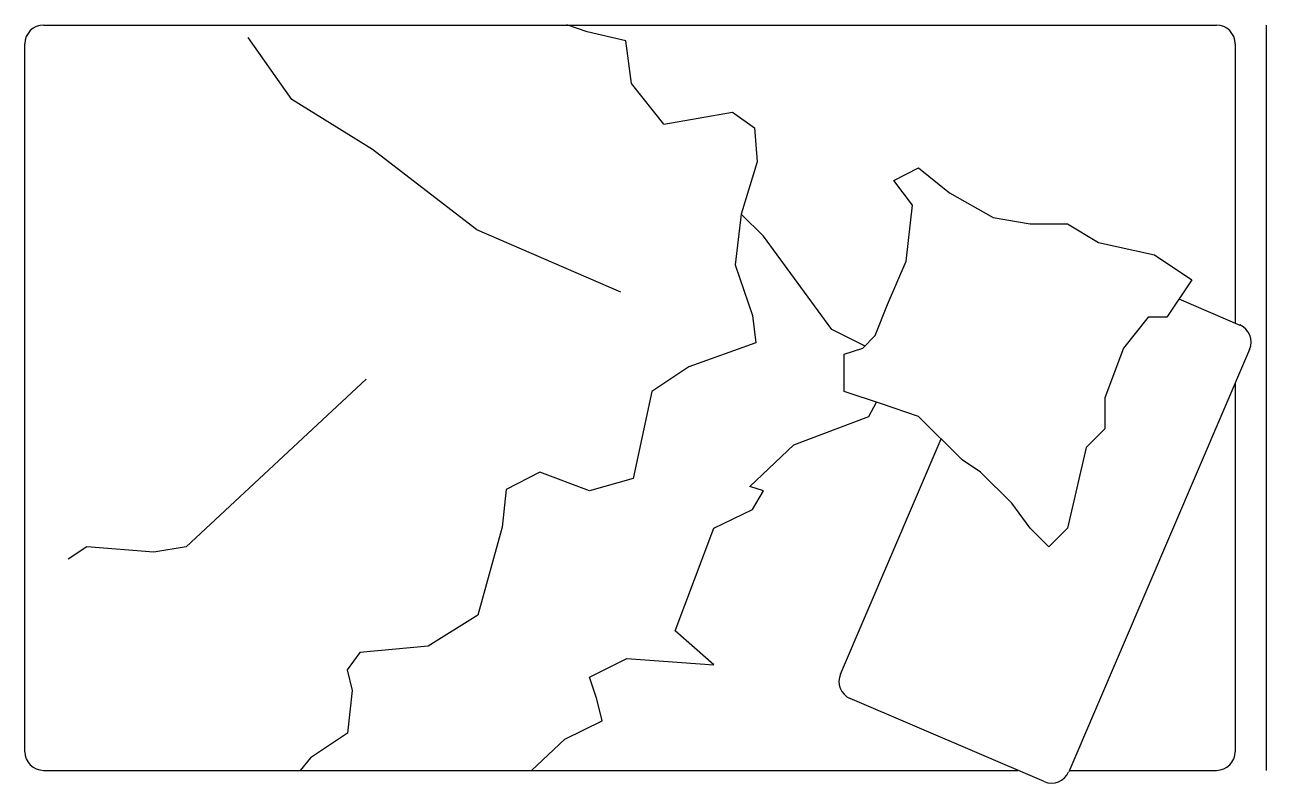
# Model space of a CAD drawing. Extents: x -200 to 0, y -122 to 0.
import ezdxf

# ---------------------------------------------------------------- set-up
doc = ezdxf.new("R2010")
doc.units = 0
doc.header["$LTSCALE"] = 50
doc.header["$MEASUREMENT"] = 0
doc.layers.get('0').update_dxf_attribs({"linetype": 'CONTINUOUS'})

msp = doc.modelspace()

# ---------------------------------------------------------------- linework, layer by layer
at = {"color": 0, "linetype": 'ByBlock'}
for p, q in [((-109.41, -1.1), (-112.69, 0.05)), ((0, 0), (0, -120)), ((-197, 0), (-8, 0)), ((-103.16, -2.5), (-109.41, -1.1)), ((-200, -117), (-200, -3)), ((-157, -12), (-164, -2)), ((-102.25, -9.4), (-103.16, -2.5)), ((-5, -3), (-5, -47.96)), ((-97.06, -15.96), (-102.25, -9.4)), ((-144, -20), (-157, -12)), ((-97.06, -15.96), (-86, -14)), ((-86, -14), (-82.45, -16.54)), ((-82.45, -16.54), (-82, -22)), ((-127.15, -32.96), (-144, -20)), ((-82, -22), (-84.6, -30.43)), ((-60, -25), (-56, -23)), ((-56, -23), (-51, -27)), ((-57, -29), (-60, -25)), ((-51, -27), (-44, -31)), ((-58, -38), (-57, -29)), ((-84.6, -30.43), (-85.56, -38.6)), ((-81, -34), (-84.6, -30.43)), ((-44, -31), (-38, -32)), ((-104, -43), (-127.15, -32.96)), ((-38, -32), (-32, -32)), ((-32, -32), (-27, -35)), ((-70, -49), (-81, -34)), ((-27, -35), (-18, -37)), ((-18, -37), (-12, -41)), ((-85.56, -38.6), (-82.74, -46.77)), ((-61, -45), (-58, -38)), ((-12, -41), (-16, -47)), ((-63, -50), (-61, -45)), ((-14.05, -44.08), (-4.24, -48.29)), ((-82.74, -46.77), (-82.21, -51.13)), ((-19, -47), (-23, -52)), ((-16, -47), (-19, -47)), ((-64.62, -51.69), (-70, -49)), ((-82.21, -51.13), (-93, -55)), ((-65, -52), (-63, -50)), ((-68, -53), (-65, -52)), ((-68, -59), (-68, -53)), ((-2.67, -52.23), (-31.82, -120.24)), ((-23, -52), (-26, -60)), ((-93, -55), (-99, -59)), ((-145, -57), (-174, -84)), ((-5, -57.67), (-5, -117)), ((-99, -59), (-102, -73)), ((-62, -61), (-68, -59)), ((-64, -63), (-62.8, -60.73)), ((-56, -63), (-62, -61)), ((-26, -60), (-26, -65)), ((-26, -60), (-26, -65)), ((-76.1, -67.58), (-64, -63)), ((-49, -70), (-56, -63)), ((-26, -65), (-29, -68)), ((-83.19, -74.3), (-76.1, -67.58)), ((-68.58, -104.49), (-52.35, -66.62)), ((-29, -68), (-32, -81)), ((-46, -72), (-49, -70)), ((-117, -72), (-122.43, -74.78)), ((-109, -75), (-117, -72)), ((-102, -73), (-109, -75)), ((-41, -77), (-46, -72)), ((-122.43, -74.78), (-123.08, -80.85)), ((-81, -75), (-83.19, -74.3)), ((-82.74, -78.02), (-81, -75)), ((-38, -81), (-41, -77)), ((-89, -81), (-82.74, -78.02)), ((-123.08, -80.85), (-127, -95)), ((-95.21, -97.53), (-89, -81)), ((-35, -84), (-38, -81)), ((-32, -81), (-35, -84)), ((-190, -84), (-193, -86)), ((-179.19, -84.89), (-190, -84)), ((-174, -84), (-179.19, -84.89)), ((-127, -95), (-135, -100)), ((-89, -103), (-95.21, -97.53)), ((-146, -101), (-148.05, -103.79)), ((-135, -100), (-146, -101)), ((-148.05, -103.79), (-147.26, -107.16)), ((-109, -105), (-103, -102)), ((-103, -102), (-89, -103)), ((-107.83, -108.54), (-109, -105)), ((-147.26, -107.16), (-148, -114)), ((-107, -112), (-107.83, -108.54)), ((-35.76, -121.82), (-67.01, -108.42)), ((-113, -115), (-107, -112)), ((-148, -114), (-154, -118)), ((-118.36, -120), (-113, -115)), ((-154, -118), (-155.64, -120)), ((-197, -120), (-40, -120)), ((-31.71, -120), (-29, -120)), ((-31.71, -120), (-8, -120))]:
    msp.add_line(p, q, dxfattribs=at)
for centre, start, end in [((-197, -3), 90, 180), ((-8, -3), 0, 90), ((-5.43, -51.04), 336.8014, 66.8014), ((-65.83, -105.67), 156.8014, 246.8014), ((-197, -117), 180, 270), ((-8, -117), 270, 0), ((-34.58, -119.06), 246.8014, 336.8014)]:
    msp.add_arc(centre, 3, start, end, dxfattribs=at)

doc.saveas('drawing.dxf')
